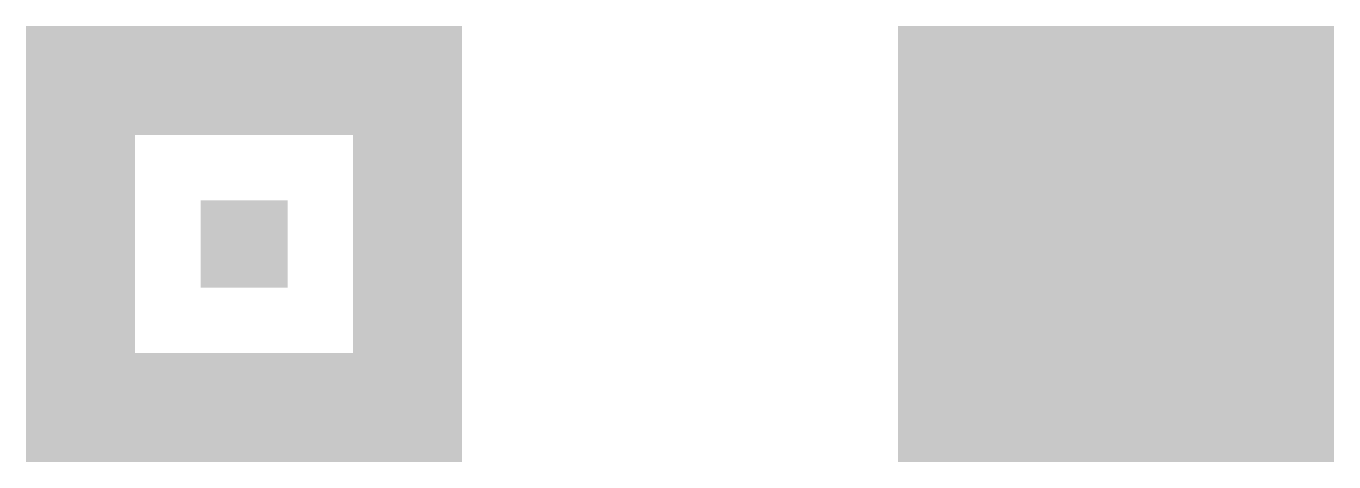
# Model space of a CAD drawing. Header units: metres. Extents: x 999940 to 1000000, y 500000 to 500020.
import ezdxf

# ---------------------------------------------------------------- set-up
doc = ezdxf.new("R2010")
doc.units = ezdxf.units.M

msp = doc.modelspace()

# ---------------------------------------------------------------- hatches: boundary and pattern name
at = {"extrusion": (0, 0, -1)}
h = msp.add_hatch(color=4, dxfattribs=at)
h.paths.add_polyline_path([(-1000000, 500000), (-999980, 500000), (-999980, 500020), (-1000000, 500020)])
h.paths.add_polyline_path([(-999960, 500000), (-999940, 500000), (-999940, 500020), (-999960, 500020)])
h.paths.add_polyline_path([(-999955, 500005), (-999945, 500005), (-999945, 500015), (-999955, 500015)])
h.paths.add_polyline_path([(-999952, 500008), (-999948, 500008), (-999948, 500012), (-999952, 500012)])

doc.saveas('drawing.dxf')
